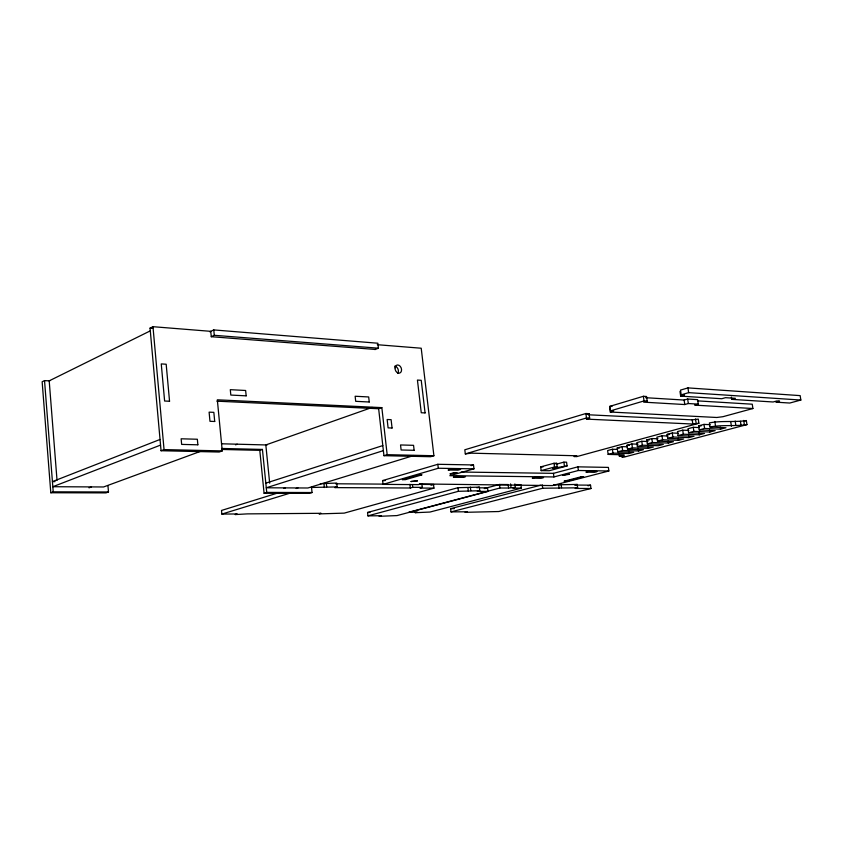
<?xml version="1.0" encoding="UTF-8"?>
<svg xmlns="http://www.w3.org/2000/svg" width="843" height="843" viewBox="0 0 843 843"><rect width="100%" height="100%" fill="white"/><g stroke="black" fill="none" stroke-linecap="round" stroke-linejoin="round"><path stroke-width="1.26" d="M49.748 380.878L44.531 380.604L42.15 381.784L50.801 492.755L105.986 492.881L108.484 491.975L107.946 485.547M381.837 407.622L378.644 408.739L383.944 455.684L387.169 454.672L381.837 407.622L217.336 399.814L222.246 450.91L219.18 452.027L161.055 450.731L150.054 328.148L152.973 326.694L210.75 331.331L211.266 336.705L375.261 349.445M150.275 330.867L49.2 380.846L57.029 480.341M209.759 331.805L213.764 329.919L377.864 343.227L378.433 348.191L374.882 349.592M211.277 336.705L214.291 335.303L378.433 348.191M160.044 439.456L52.424 481.606L55.016 481.627M160.549 445.093L52.824 486.717L103.573 486.969L200.444 451.374M50.801 492.755L53.225 491.827L108.484 491.975M161.055 450.731L164.048 449.593L222.246 450.91M89.01 487.834L91.476 486.906M235.534 444.83L237.283 444.198M372.163 407.422L265.819 444.946L269.676 483.197M259.792 450.352L262.436 449.435L266.746 492.407L264.08 493.25L259.792 450.352L221.688 449.456M265.819 483.165L382.806 445.578M383.375 450.626L266.283 487.791L307.885 487.992L413.808 455.515M283.617 488.445L285.408 487.886M278.011 492.923L221.509 510.447L221.857 514.082L237.22 513.956L235.197 514.567L247.336 513.882L321.099 513.303L319.023 513.893L344.207 513.124L433.955 488.129L433.523 484.483L420.72 484.388M296.167 488.497L297.958 487.949M221.857 514.082L290.972 492.87M320.319 483.661L336.705 483.05L337.126 486.906L334.776 487.612L410.351 488.002L412.743 487.328L422.259 487.38L421.837 483.703L419.456 483.682M310.993 487.486L337.126 486.906M311.51 487.349L312.058 492.533L309.349 493.355L264.08 493.25M377.285 344.703L421.215 348.222L433.903 455.736L430.657 456.716L383.944 455.684M698.879 423.27L692.82 424.04L586.37 419.108L589.647 418.128L589.046 413.671L585.885 413.513L464.809 449.783L465.315 453.913L471.226 453.165L576.833 455.768L573.999 456.548L576.76 456.611L698.879 423.27L698.267 419.097L692.219 419.867L588.403 414.777M609.679 407.506L610.3 412.027L613.683 411.026L610.522 410.857L609.9 406.326L643.388 396.294L646.549 396.484L647.203 401.11L643.673 402.153L684.779 404.545L688.32 403.534L698.278 404.124L697.625 399.645L687.667 399.024L684.126 400.056L645.59 397.696M586.865 414.324L589.046 413.671M465.315 453.913L586.486 417.98L589.647 418.128M610.522 410.857L644.041 400.92L647.203 401.11M731.366 397.074L731.713 399.361L773.084 401.985L776.772 400.973L779.575 401.152L775.887 402.164L789.754 403.038L800.85 400.046L800.155 395.62L687.962 387.896L680.512 390.098L681.197 394.84L684.358 395.04L680.659 396.126L679.985 391.415M608.867 470.995L552.323 485.589L420.783 483.945L418.349 484.63L383.059 484.377L382.638 480.573L437.833 464.293L473.503 464.946L473.977 468.824L449.835 475.684L553.914 476.948L578.361 470.499L608.867 470.995L608.383 467.401L577.876 466.843L553.44 473.344L461.079 472.038M681.197 394.84L688.647 392.648L800.85 400.046M383.059 484.377L438.307 468.255L473.977 468.824M471.089 465.642L473.503 464.946M698.278 404.124L694.737 405.125L752.904 408.518L752.251 404.208L697.962 400.899M731.713 399.361L735.402 398.317L725.465 397.685L721.766 398.728L680.659 396.126M422.259 487.38L419.867 488.055L433.955 488.129M430.994 485.199L433.523 484.483M487.971 491.416L396.99 515.589L379.129 516.306L381.247 515.737L367.938 515.863L367.559 512.47L457.97 487.697L479.319 487.149L479.762 490.731L477.328 491.385L487.971 491.416L487.528 487.865L479.256 487.812M752.904 408.518L722.946 416.695L716.792 417.485L610.3 412.027M567.065 465.947L549.204 470.742L541.153 470.615L540.669 466.896L554.009 463.26L556.707 463.313L557.191 467.064L552.713 468.265L567.065 465.947L566.57 462.196L563.893 462.143L557.16 463.966M554.473 463.924L556.707 463.313M617.329 449.393L612.418 449.245L607.624 450.552L608.151 454.409L624.115 454.82L619.352 456.084L619.004 453.545M608.151 454.409L612.945 453.113L628.91 453.545L633.736 452.259L617.771 451.816L617.234 447.939L622.081 446.621L627.002 446.779M617.771 451.816L622.619 450.51L638.594 450.973L643.483 449.667L627.508 449.203L626.96 445.294L631.871 443.966L638.025 444.166M647.94 441.49L641.786 441.279L636.813 442.628L637.361 446.548L653.346 447.043L648.393 448.36L632.419 447.875L627.508 449.203M637.361 446.548L642.334 445.209L658.32 445.726L663.325 444.387L647.35 443.861L646.792 439.92L651.829 438.55L657.972 438.771M668.141 436.021L661.997 435.789L656.897 437.169L657.456 441.142L673.441 441.7L668.373 443.049L652.387 442.512L647.35 443.861M657.456 441.142L662.556 439.772L678.541 440.341L683.684 438.982L667.698 438.392L667.129 434.398L672.293 432.996L678.436 433.239M688.868 430.425L682.725 430.162L677.487 431.584L678.067 435.599L694.052 436.221L688.847 437.601L672.862 437.001L667.698 438.392M699.437 427.57L693.283 427.296L687.983 428.729L688.573 432.775L704.558 433.428L699.29 434.83L683.304 434.198L678.067 435.599M688.573 432.775L693.873 431.353L709.859 432.016L715.191 430.604L699.216 429.919L698.626 425.841L703.989 424.387L710.133 424.672M619.352 456.084L624.6 456.221L621.755 456.969L624.368 457.032L746.951 424.619L746.34 420.552C734.148 422.469 721.524 420.436 709.395 422.923L709.996 427.011L725.971 427.738L720.565 429.171L704.59 428.465L699.216 429.919M367.938 515.863L458.402 491.311L479.762 490.731M476.896 487.802L479.319 487.149M541.153 470.615L554.504 467.011L557.191 467.064M709.996 427.011C722.135 424.545 734.748 426.526 746.951 424.619M484.303 488.55L499.477 484.472L508.129 484.535L508.561 488.044L499.92 488.002L408.823 512.217L417.348 512.154L415.209 512.713L429.972 512.049L521.374 488.118L520.932 484.641L514.852 484.588M484.999 488.54L487.528 487.865M743.811 421.226L746.34 420.552M508.561 488.044L515.294 487.433L514.852 483.924M515.294 487.433L512.86 488.076L521.374 488.118M590.985 488.508L575.189 488.424L577.634 487.802L577.192 484.419L574.736 485.041L590.532 485.157L590.985 488.508L498.782 511.532L465.062 512.323L467.212 511.775L451.016 511.891L450.626 508.656L540.974 485.125M451.016 511.891L542.692 488.245L577.634 487.802M553.598 484.883L577.192 484.419M588.014 485.8L590.532 485.157M367.559 512.47L369.982 512.449M450.626 508.656L454.366 508.635M266.746 492.407L312.058 492.533M335.662 483.777L382.564 484.114M382.638 480.573L385.251 480.605M540.669 466.896L542.976 466.938M387.169 454.672L433.903 455.736M221.667 448.455L262.436 449.435M221.519 443.787L267.083 444.978M617.234 447.939L619.689 448.012M626.96 445.294L629.426 445.378M646.792 439.92L649.247 440.004M667.129 434.398L669.584 434.493M698.626 425.841L701.081 425.957M216.925 401.173L378.644 408.739M609.9 406.326L612.007 406.442M150.054 328.148L152.678 328.359M743.726 420.425L744.337 424.493M740.428 421.3L741.039 425.367M735.18 421.047L735.791 425.125M730.807 422.217L731.408 426.284M720.27 427.148L720.565 429.171M714.832 421.437L715.444 425.546M709.564 430.014L709.859 432.016M703.989 424.387L704.59 428.465M698.995 432.828L699.29 434.83M695.507 418.96L696.118 423.144M687.962 387.896L688.647 392.648M692.219 419.867L692.82 424.04M693.283 427.296L693.873 431.353M687.667 399.024L688.32 403.534M684.126 400.056L684.779 404.545M688.562 435.62L688.847 437.601M682.725 430.162L683.304 434.198M678.257 438.371L678.541 440.341M672.293 432.996L672.862 437.001M668.088 441.089L668.373 443.049M661.997 435.789L662.556 439.772M651.829 438.55L652.387 442.512M643.388 396.294L644.041 400.92M648.035 445.778L648.393 448.36M641.786 441.279L642.334 445.209M638.235 448.402L638.594 450.973M631.871 443.966L632.419 447.875M628.562 450.994L628.91 453.545M622.081 446.621L622.619 450.51M612.418 449.245L612.945 453.113M585.885 413.513L586.486 417.98M577.876 466.843L578.361 470.499M563.893 462.143L564.389 465.894M561.101 484.293L561.543 487.707M558.646 484.925L559.088 488.329M554.009 463.26L554.504 467.011M553.44 473.344L553.914 476.948M542.249 484.799L542.692 488.245M510.563 483.893L511.006 487.402M499.477 484.472L499.92 488.002M470.352 487.096L470.794 490.689M467.928 487.749L468.371 491.343M457.97 487.697L458.402 491.311M437.833 464.293L438.307 468.255M412.459 484.862L412.743 487.328M409.93 484.314L410.351 488.002M326.304 482.976L326.715 486.843M323.965 483.692L324.376 487.549M213.764 329.919L214.291 335.303M152.973 326.694L164.048 449.593M44.531 380.604L53.225 491.827M394.65 366.189A4.215 3.119 69.5 0 1 397.928 368.918A4.215 3.119 69.5 0 1 397.738 373.323M411.078 481.522L417.411 480.847L411.078 481.522M419.013 474.799L402.332 479.656L405.325 479.688L422.016 474.841L419.013 474.799M450.72 469.245L448.107 470.004L457.991 470.152L460.594 469.403L450.72 469.245M454.24 472.691L449.962 473.914L457.159 472.733L454.24 472.691M455.958 476.506L453.429 477.222L462.955 477.328L465.494 476.622L455.958 476.506M534.82 477.433L532.26 478.118L540.995 478.213L543.556 477.538L534.82 477.433M566.875 474.24L562.534 475.389L569.446 474.282L566.875 474.24M588.551 471.406L585.896 472.091L594.347 472.228L597.002 471.532L588.551 471.406M581.09 476.811L564.03 481.227L566.528 481.248L583.598 476.843L581.09 476.811M197.863 444.809L181.656 444.398L181.14 438.792L197.346 439.245L197.863 444.809M414.134 450.31L401.12 449.983L400.541 444.956L413.555 445.325L414.134 450.31M214.712 421.479L209.97 421.3L209.106 412.153L213.837 412.343L214.712 421.479M392.058 428.023L388.096 427.875L387.148 419.508L391.11 419.666L392.058 428.023M169.548 401.247L164.617 401.026L161.255 363.913L166.176 364.229L169.548 401.247M425.072 412.922L421.258 412.743L417.433 380.067L421.237 380.309L425.072 412.922M246.167 395.841L230.824 395.072L230.297 389.677L245.64 390.488L246.167 395.841M369.245 402.006L355.704 401.321L355.145 396.252L368.686 396.958L369.245 402.006M395.04 367.822A4.226 3.119 69.5 0 0 399.593 373.101A4.226 3.119 69.5 0 0 400.246 366.336A4.226 3.119 69.5 0 0 395.04 367.822"/></g></svg>
